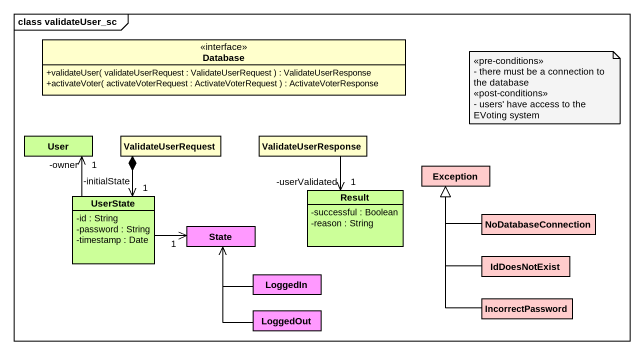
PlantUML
@startuml
mainframe class validateUser_sc
hide circle
hide empty members
skinparam classAttributeIconSize 0
interface "Database" as Database_ {
  +validateUser( validateUserRequest : ValidateUserRequest ) : ValidateUserResponse
  +activateVoter( activateVoterRequest : ActivateVoterRequest ) : ActivateVoterResponse
}
class User #CCFF99
class ValidateUserRequest
class ValidateUserResponse
class UserState #CCFF99 {
  -id : String
  -password : String
  -timestamp : Date
}
class Result #CCFF99 {
  -successful : Boolean
  -reason : String
}
class "Exception" as Exception_ #FFCCCC
class "State" as State_ #FF99FF
class NoDatabaseConnection #FFCCCC
class LoggedIn #FF99FF
class IdDoesNotExist #FFCCCC
class LoggedOut #FF99FF
class IncorrectPassword #FFCCCC
ValidateUserRequest *--> "-initialState\n1" UserState
ValidateUserResponse --> "1\n-userValidated" Result
UserState -up-> "-owner\n1" User
UserState -right-> "1" State_
NoDatabaseConnection -left-|> Exception_
LoggedIn -up-> State_
IdDoesNotExist -up-|> Exception_
LoggedOut -up-> State_
IncorrectPassword -up-|> Exception_
note as N1
  <<pre-conditions>>
  - there must be a connection to the database
  <<post-conditions>>
  - users' have access to the EVoting system
end note
@enduml
